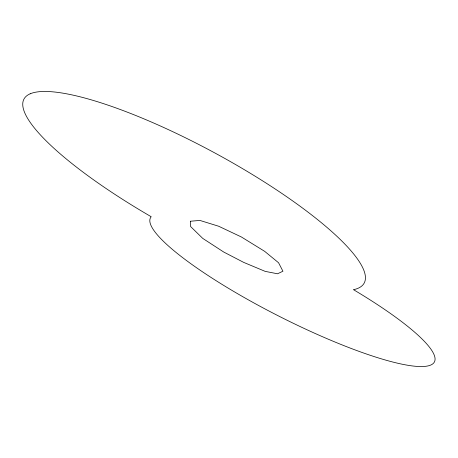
<?xml version="1.0" encoding="UTF-8"?>
<svg xmlns="http://www.w3.org/2000/svg" width="458" height="458" viewBox="0 0 458 458"><rect width="100%" height="100%" fill="white"/><g stroke="black" fill="none" stroke-linecap="round" stroke-linejoin="round"><path stroke-width="0.69" d="M190.631 221.208L190.591 226.521L202.739 238.395L223.773 252.066L243.673 262.382L265.165 271.371L277.554 273.781L282.935 271.228L278.567 262.76L264.65 251.333L241.418 236.992L218.632 226.223L199.946 220.441L190.631 221.208M30.188 93.798A193.27 43.39 28.4 0 0 151.203 216.726A159.264 29.541 26.9 0 0 258.215 305.291A159.264 29.541 26.9 0 0 426.885 366.125A159.264 29.541 26.9 0 0 353.536 289.702A193.27 43.39 28.4 0 0 249.971 173.067A193.27 43.39 28.4 0 0 30.188 93.798"/></g></svg>
